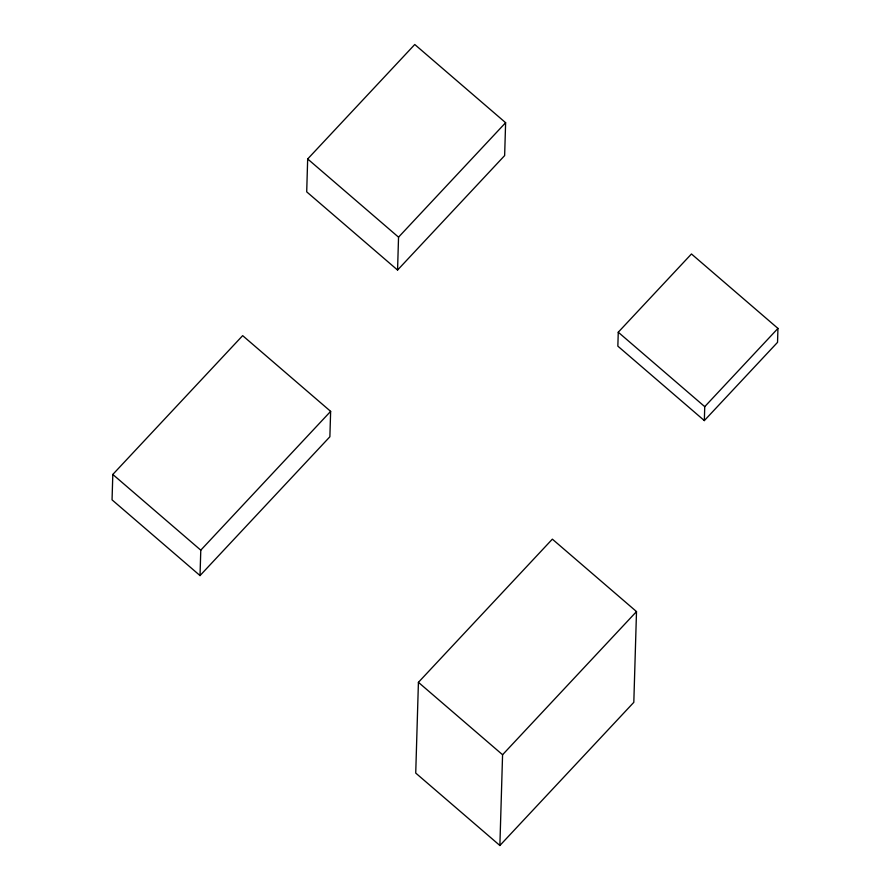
<?xml version="1.0" encoding="UTF-8"?>
<svg xmlns="http://www.w3.org/2000/svg" width="890" height="890" viewBox="0 0 890 890"><rect width="100%" height="100%" fill="white"/><g stroke="black" fill="none" stroke-linecap="round" stroke-linejoin="round"><path stroke-width="1.33" d="M112.808 474.448L112.051 499.857L200.028 575.574L329.878 436.768L330.635 411.358L242.659 335.641L112.808 474.448L200.784 550.165L200.028 575.574M307.673 158.965L306.705 191.851L397.563 270.048L504.641 155.583L505.62 122.698L414.762 44.5L307.673 158.965L398.542 237.163L397.563 270.048M418.422 682.33L415.73 773.076L499.88 845.5L633.814 702.332L636.506 611.575L552.356 539.151L418.422 682.33L502.572 754.742L499.88 845.5M618.261 332.215L617.849 346.154L704.335 420.592L777.537 342.35L777.949 328.41L691.463 253.973L618.261 332.215L704.747 406.652L704.335 420.592M398.542 237.163L505.62 122.698M200.784 550.165L330.635 411.358M704.747 406.652L777.949 328.41M502.572 754.742L636.506 611.575"/></g></svg>
